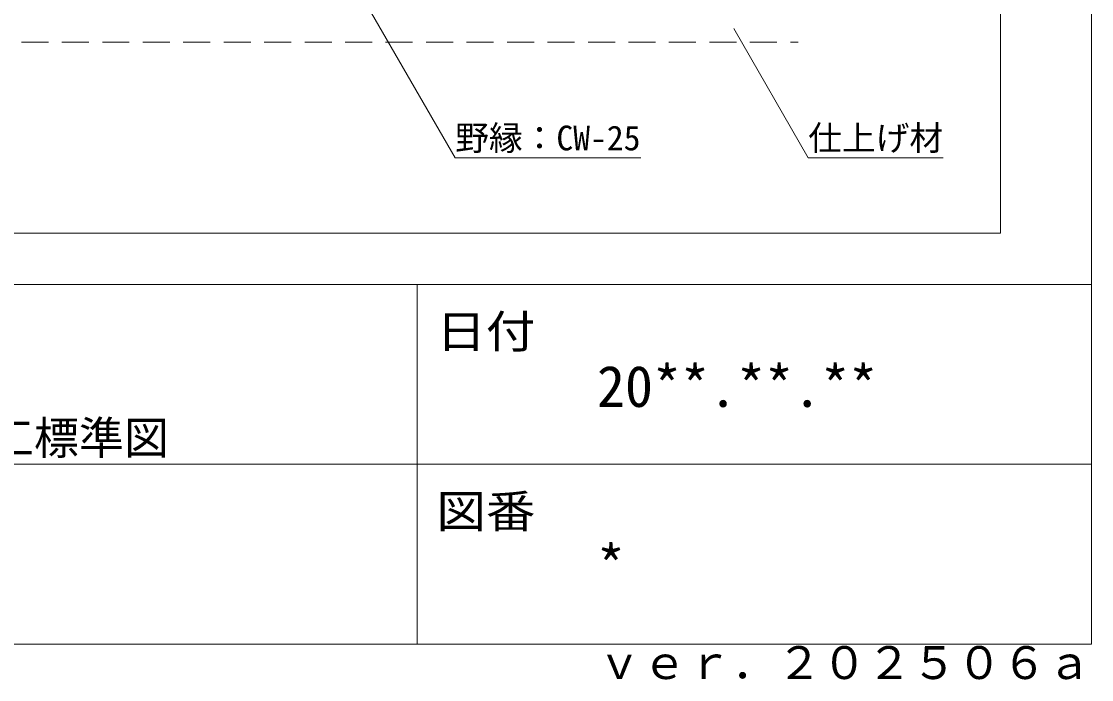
# Model space of a CAD drawing. Units: millimetres on the paper, enlarged 40 times, with parts at other scales. Extents: x -7800 to 7800, y -5578 to 5485.
# Drawn here: x 5896 to 7800, y -5578 to -4407 of the extents above; entities that cross this region are included whole.
import ezdxf
from ezdxf.enums import TextEntityAlignment as Align

# ---------------------------------------------------------------- set-up
doc = ezdxf.new("R2010")
doc.units = ezdxf.units.MM
doc.header["$LTSCALE"] = 40
doc.linetypes.add('DASHED1', pattern=[1.8, 1.2, -0.6])
for name, color, linetype, lineweight in [('7-6_文字', 7, 'Continuous', 18), ('7-C_パネル', 7, 'DASHED1', 18), ('F-2_太線１', 3, 'Continuous', 18), ('F-6_文字', 7, 'Continuous', 18)]:
    doc.layers.add(name, color=color, linetype=linetype, lineweight=lineweight)
doc.styles.add('ＭＳ ゴシック', font='')
doc.styles.get('ＭＳ ゴシック').set_extended_font_data('MS Gothic')

msp = doc.modelspace()

# ---------------------------------------------------------------- linework, layer by layer
at = {"layer": '7-6_文字'}
for p, q in [((6498.39, -4355.87), (6667.86, -4649.41)), ((7295.94, -4649.41), (7163.26, -4419.6)), ((6997.86, -4649.41), (6667.86, -4649.41)), ((7535.94, -4649.41), (7295.94, -4649.41))]:
    msp.add_line(p, q, dxfattribs=at)
at = {"layer": '7-C_パネル'}
msp.add_line((5824.14, -4443.87), (7278.12, -4443.87), dxfattribs=at)
at = {"layer": 'F-2_太線１'}
for p, q in [((7800, 5485.15), (7800, -5514.85)), ((7638.17, -2399.73), (7638.17, -4681.59)), ((7638.17, -4681.59), (7638.17, -4783.77)), ((4571.89, -4783.77), (7638.17, -4783.77)), ((-7800, -4874.85), (7800, -4874.85)), ((-7800, -5514.85), (7800, -5514.85))]:
    msp.add_line(p, q, dxfattribs=at)
at = {"layer": 'F-2_太線１', "color": 7}
for p, q in [((6600, -4874.85), (6600, -5514.85)), ((1300, -5194.85), (7800, -5194.85))]:
    msp.add_line(p, q, dxfattribs=at)

# ---------------------------------------------------------------- texts
at = {"layer": '7-6_文字', "style": 'ＭＳ ゴシック'}
for s, p in [('野縁：CW-25', (6667.86, -4649.41)), ('仕上げ材', (7295.94, -4649.41))]:
    msp.add_text(s, height=43.99, dxfattribs=at).set_placement(p, align=Align.BOTTOM_LEFT)
at = {"layer": 'F-6_文字', "color": 4, "style": 'ＭＳ ゴシック', "width": 1.1}
for s, p in [('日付', (6634.51, -5005.55)), ('図番', (6634.51, -5325.55))]:
    msp.add_text(s, height=58.65, dxfattribs=at).set_placement(p, align=Align.BOTTOM_LEFT)
at = {"layer": 'F-6_文字', "color": 4, "style": 'ＭＳ ゴシック'}
for s, height, p in [('20**.**.**', 73.31, (6920, -5114.85)), ('新耐震FullPower天井 JIS25形仕様施工標準図', 58.65, (4520, -5194.85)), ('*', 73.31, (6920, -5434.85)), ('ｖｅｒ．２０２５０６ａ', 58.65, (6920, -5594.85))]:
    msp.add_text(s, height=height, dxfattribs=at).set_placement(p, align=Align.BOTTOM_LEFT)

doc.saveas('drawing.dxf')
